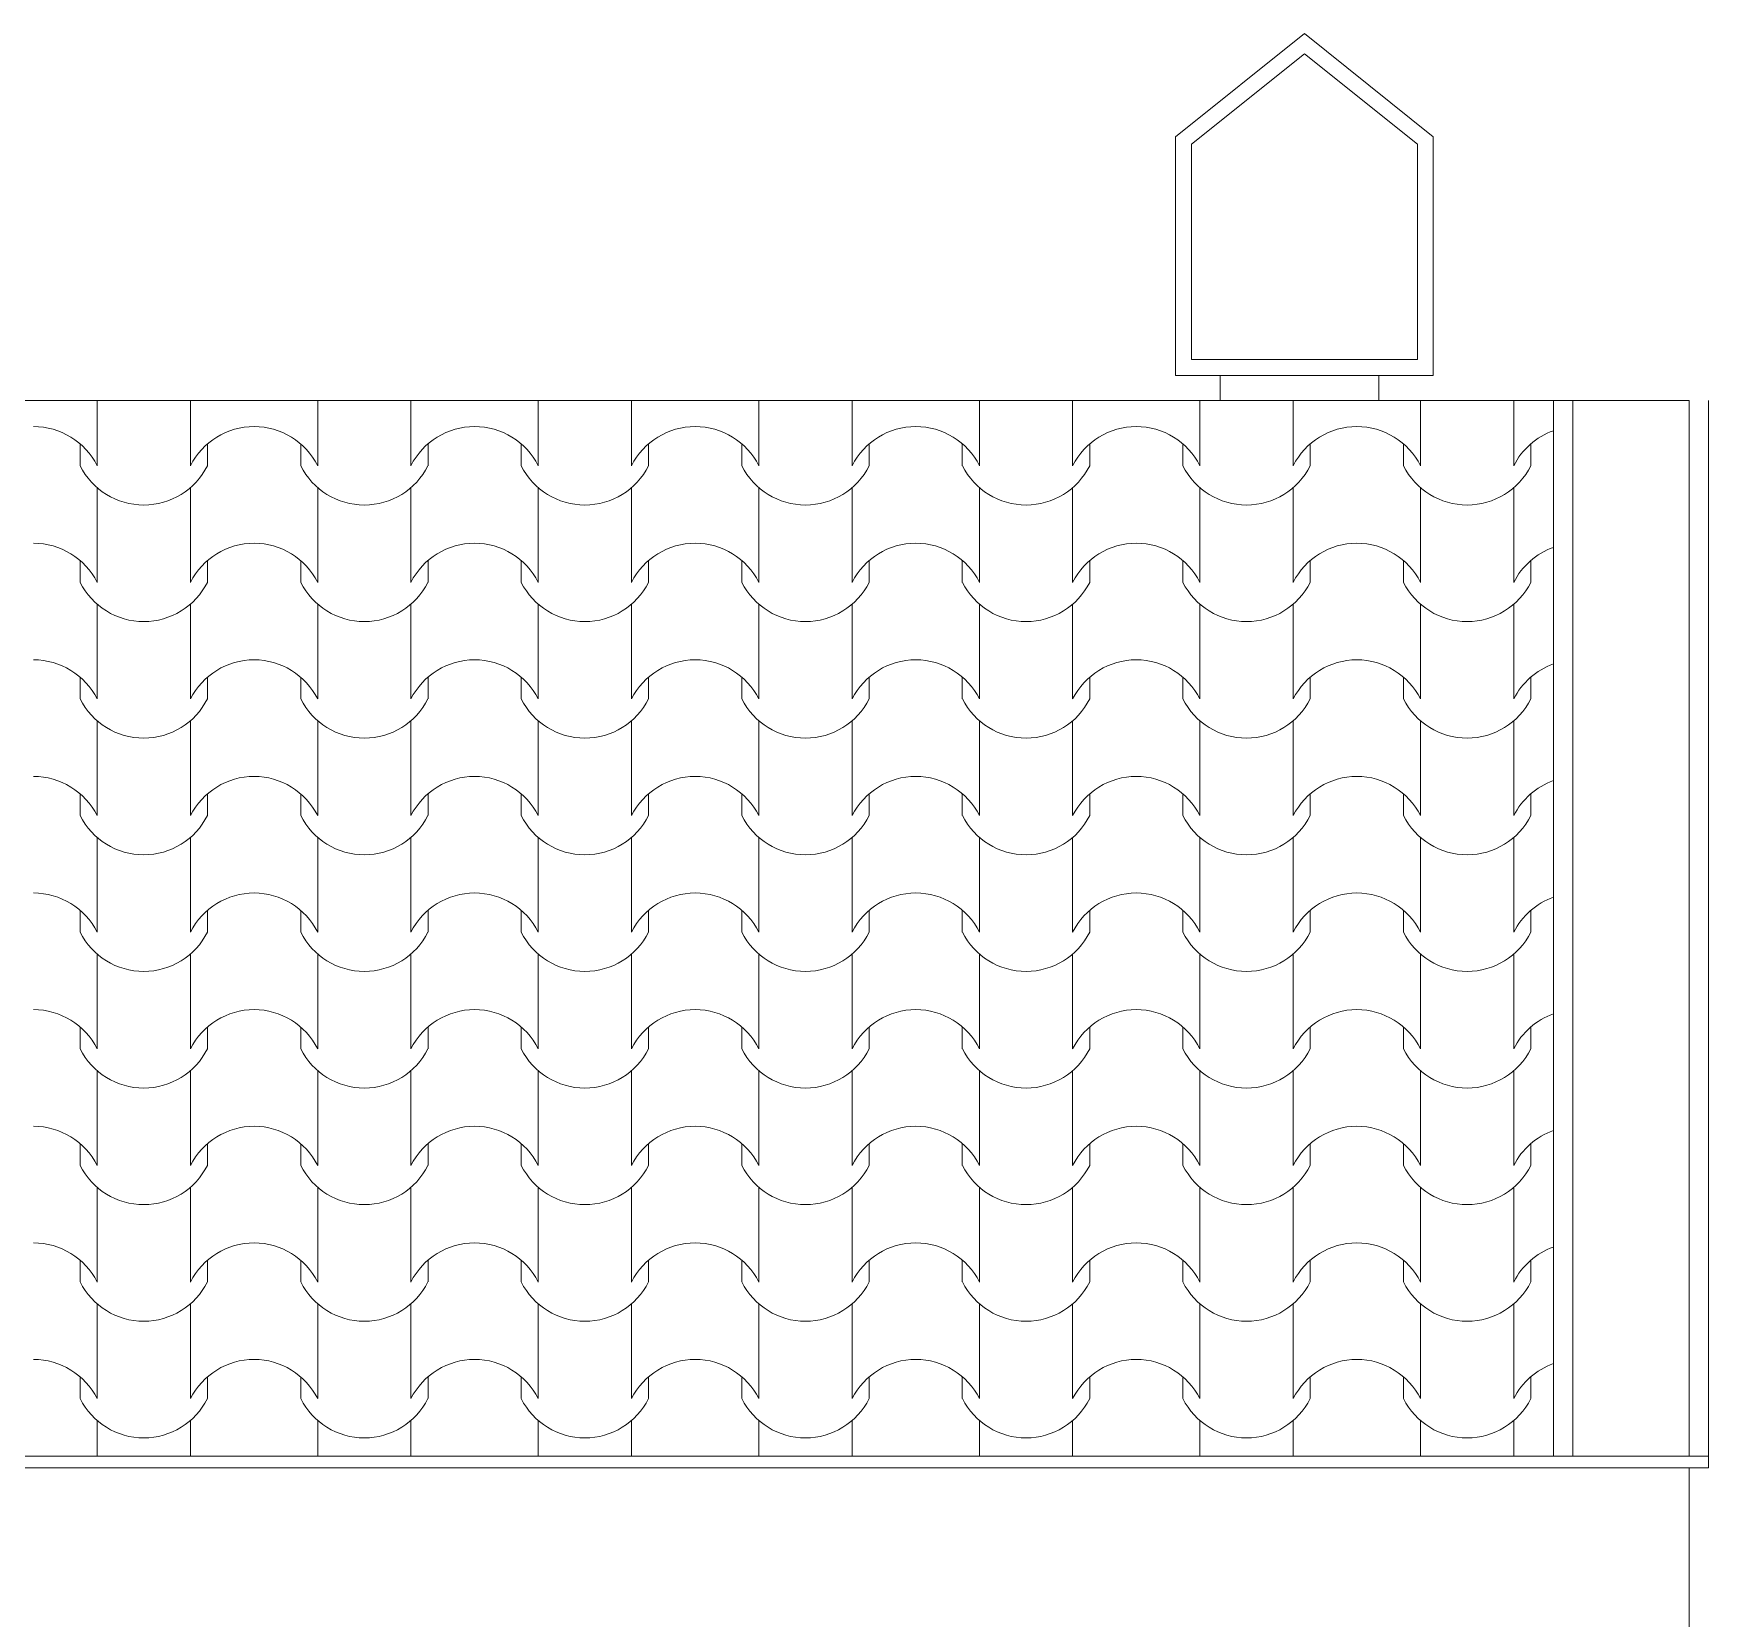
# Model space of a CAD drawing. Header units: millimetres. Extents: x 2791058 to 2855058, y -67651 to -18651.
# Drawn here: x 2817775 to 2819936, y -44916 to -42872 of the extents above; entities that cross this region are included whole.
import ezdxf

# ---------------------------------------------------------------- set-up
doc = ezdxf.new("R2010")
doc.units = ezdxf.units.MM
doc.header["$MEASUREMENT"] = 0
doc.layers.add('Shell - Roof_Pen_No__21', color=7, linetype='Continuous', lineweight=0)
doc.layers.add('Structural - Bearing_Pen_No__1', color=7, linetype='Continuous', lineweight=0)
doc.layers.add('Structural - Bearing_Pen_No__62', color=7, linetype='Continuous', lineweight=0, true_color=0xaaaaaa)

# ---------------------------------------------------------------- blocks, each defined once
blk = doc.blocks.new('*X16', base_point=(2247653.8, -76425))
at = {"layer": 'Structural - Bearing_Pen_No__62', "color": 253, "linetype": 'Continuous', "lineweight": 0, "true_color": 0xaaaaaa}
for p, q in [((2817857.3, -43345.2), (2817857.3, -43368.4)), ((2817977.6, -43345.2), (2817977.6, -43368.4)), ((2818141.8, -43345.2), (2818141.8, -43368.4)), ((2818262, -43345.2), (2818262, -43368.4)), ((2818426.3, -43345.2), (2818426.3, -43368.4)), ((2818546.5, -43345.2), (2818546.5, -43368.4)), ((2818710.8, -43345.2), (2818710.8, -43368.4)), ((2818831, -43345.2), (2818831, -43368.4)), ((2818995.3, -43345.2), (2818995.3, -43368.4)), ((2819115.5, -43345.2), (2819115.5, -43368.4)), ((2819279.7, -43345.2), (2819279.7, -43368.4)), ((2819400, -43345.2), (2819400, -43368.4)), ((2819564.2, -43345.2), (2819564.2, -43368.4)), ((2819684.4, -43345.2), (2819684.4, -43368.4)), ((2817857.3, -43368.4), (2817857.3, -43429.4)), ((2817977.6, -43368.4), (2817977.6, -43429.4)), ((2818141.8, -43368.4), (2818141.8, -43429.4)), ((2818262, -43368.4), (2818262, -43429.4)), ((2818426.3, -43368.4), (2818426.3, -43429.4)), ((2818546.5, -43368.4), (2818546.5, -43429.4)), ((2818710.8, -43368.4), (2818710.8, -43429.4)), ((2818831, -43368.4), (2818831, -43429.4)), ((2818995.3, -43368.4), (2818995.3, -43429.4)), ((2819115.5, -43368.4), (2819115.5, -43429.4)), ((2819279.7, -43368.4), (2819279.7, -43429.4)), ((2819400, -43368.4), (2819400, -43429.4)), ((2819564.2, -43368.4), (2819564.2, -43429.4)), ((2819684.4, -43368.4), (2819684.4, -43429.4)), ((2817835.3, -43401.4), (2817835.3, -43429.4)), ((2817999.6, -43401.4), (2817999.6, -43429.4)), ((2818119.8, -43401.4), (2818119.8, -43429.4)), ((2818284.1, -43401.4), (2818284.1, -43429.4)), ((2818404.3, -43401.4), (2818404.3, -43429.4)), ((2818568.5, -43401.4), (2818568.5, -43429.4)), ((2818688.8, -43401.4), (2818688.8, -43429.4)), ((2818853, -43401.4), (2818853, -43429.4)), ((2818973.2, -43401.4), (2818973.2, -43429.4)), ((2819137.5, -43401.4), (2819137.5, -43429.4)), ((2819257.7, -43401.4), (2819257.7, -43429.4)), ((2819422, -43401.4), (2819422, -43429.4)), ((2819542.2, -43401.4), (2819542.2, -43429.4)), ((2819706.5, -43401.4), (2819706.5, -43429.4)), ((2817857.3, -43457.8), (2817857.3, -43518.8)), ((2817977.6, -43457.8), (2817977.6, -43518.8)), ((2818141.8, -43457.8), (2818141.8, -43518.8)), ((2818262, -43457.8), (2818262, -43518.8)), ((2818426.3, -43457.8), (2818426.3, -43518.8)), ((2818546.5, -43457.8), (2818546.5, -43518.8)), ((2818710.8, -43457.8), (2818710.8, -43518.8)), ((2818831, -43457.8), (2818831, -43518.8)), ((2818995.3, -43457.8), (2818995.3, -43518.8)), ((2819115.5, -43457.8), (2819115.5, -43518.8)), ((2819279.7, -43457.8), (2819279.7, -43518.8)), ((2819400, -43457.8), (2819400, -43518.8)), ((2819564.2, -43457.8), (2819564.2, -43518.8)), ((2819684.4, -43457.8), (2819684.4, -43518.8)), ((2817857.3, -43518.8), (2817857.3, -43579.7)), ((2817977.6, -43518.8), (2817977.6, -43579.7)), ((2818141.8, -43518.8), (2818141.8, -43579.7)), ((2818262, -43518.8), (2818262, -43579.7)), ((2818426.3, -43518.8), (2818426.3, -43579.7)), ((2818546.5, -43518.8), (2818546.5, -43579.7)), ((2818710.8, -43518.8), (2818710.8, -43579.7)), ((2818831, -43518.8), (2818831, -43579.7)), ((2818995.3, -43518.8), (2818995.3, -43579.7)), ((2819115.5, -43518.8), (2819115.5, -43579.7)), ((2819279.7, -43518.8), (2819279.7, -43579.7)), ((2819400, -43518.8), (2819400, -43579.7)), ((2819564.2, -43518.8), (2819564.2, -43579.7)), ((2819684.4, -43518.8), (2819684.4, -43579.7)), ((2817835.3, -43551.7), (2817835.3, -43579.7)), ((2817999.6, -43551.7), (2817999.6, -43579.7)), ((2818119.8, -43551.7), (2818119.8, -43579.7)), ((2818284.1, -43551.7), (2818284.1, -43579.7)), ((2818404.3, -43551.7), (2818404.3, -43579.7)), ((2818568.5, -43551.7), (2818568.5, -43579.7)), ((2818688.8, -43551.7), (2818688.8, -43579.7)), ((2818853, -43551.7), (2818853, -43579.7)), ((2818973.2, -43551.7), (2818973.2, -43579.7)), ((2819137.5, -43551.7), (2819137.5, -43579.7)), ((2819257.7, -43551.7), (2819257.7, -43579.7)), ((2819422, -43551.7), (2819422, -43579.7)), ((2819542.2, -43551.7), (2819542.2, -43579.7)), ((2819706.5, -43551.7), (2819706.5, -43579.7)), ((2817857.3, -43608.1), (2817857.3, -43669.1)), ((2817977.6, -43608.1), (2817977.6, -43669.1)), ((2818141.8, -43608.1), (2818141.8, -43669.1)), ((2818262, -43608.1), (2818262, -43669.1)), ((2818426.3, -43608.1), (2818426.3, -43669.1)), ((2818546.5, -43608.1), (2818546.5, -43669.1)), ((2818710.8, -43608.1), (2818710.8, -43669.1)), ((2818831, -43608.1), (2818831, -43669.1)), ((2818995.3, -43608.1), (2818995.3, -43669.1)), ((2819115.5, -43608.1), (2819115.5, -43669.1)), ((2819279.7, -43608.1), (2819279.7, -43669.1)), ((2819400, -43608.1), (2819400, -43669.1)), ((2819564.2, -43608.1), (2819564.2, -43669.1)), ((2819684.4, -43608.1), (2819684.4, -43669.1)), ((2817857.3, -43669.1), (2817857.3, -43730.1)), ((2817977.6, -43669.1), (2817977.6, -43730.1)), ((2818141.8, -43669.1), (2818141.8, -43730.1)), ((2818262, -43669.1), (2818262, -43730.1)), ((2818426.3, -43669.1), (2818426.3, -43730.1)), ((2818546.5, -43669.1), (2818546.5, -43730.1)), ((2818710.8, -43669.1), (2818710.8, -43730.1)), ((2818831, -43669.1), (2818831, -43730.1)), ((2818995.3, -43669.1), (2818995.3, -43730.1)), ((2819115.5, -43669.1), (2819115.5, -43730.1)), ((2819279.7, -43669.1), (2819279.7, -43730.1)), ((2819400, -43669.1), (2819400, -43730.1)), ((2819564.2, -43669.1), (2819564.2, -43730.1)), ((2819684.4, -43669.1), (2819684.4, -43730.1)), ((2817835.3, -43702), (2817835.3, -43730.1)), ((2817999.6, -43702), (2817999.6, -43730.1)), ((2818119.8, -43702), (2818119.8, -43730.1)), ((2818284.1, -43702), (2818284.1, -43730.1)), ((2818404.3, -43702), (2818404.3, -43730.1)), ((2818568.5, -43702), (2818568.5, -43730.1)), ((2818688.8, -43702), (2818688.8, -43730.1)), ((2818853, -43702), (2818853, -43730.1)), ((2818973.2, -43702), (2818973.2, -43730.1)), ((2819137.5, -43702), (2819137.5, -43730.1)), ((2819257.7, -43702), (2819257.7, -43730.1)), ((2819422, -43702), (2819422, -43730.1)), ((2819542.2, -43702), (2819542.2, -43730.1)), ((2819706.5, -43702), (2819706.5, -43730.1)), ((2817857.3, -43758.5), (2817857.3, -43819.4)), ((2817977.6, -43758.5), (2817977.6, -43819.4)), ((2818141.8, -43758.5), (2818141.8, -43819.4)), ((2818262, -43758.5), (2818262, -43819.4)), ((2818426.3, -43758.5), (2818426.3, -43819.4)), ((2818546.5, -43758.5), (2818546.5, -43819.4)), ((2818710.8, -43758.5), (2818710.8, -43819.4)), ((2818831, -43758.5), (2818831, -43819.4)), ((2818995.3, -43758.5), (2818995.3, -43819.4)), ((2819115.5, -43758.5), (2819115.5, -43819.4)), ((2819279.7, -43758.5), (2819279.7, -43819.4)), ((2819400, -43758.5), (2819400, -43819.4)), ((2819564.2, -43758.5), (2819564.2, -43819.4)), ((2819684.4, -43758.5), (2819684.4, -43819.4)), ((2817857.3, -43819.4), (2817857.3, -43880.4)), ((2817977.6, -43819.4), (2817977.6, -43880.4)), ((2818141.8, -43819.4), (2818141.8, -43880.4)), ((2818262, -43819.4), (2818262, -43880.4)), ((2818426.3, -43819.4), (2818426.3, -43880.4)), ((2818546.5, -43819.4), (2818546.5, -43880.4)), ((2818710.8, -43819.4), (2818710.8, -43880.4)), ((2818831, -43819.4), (2818831, -43880.4)), ((2818995.3, -43819.4), (2818995.3, -43880.4)), ((2819115.5, -43819.4), (2819115.5, -43880.4)), ((2819279.7, -43819.4), (2819279.7, -43880.4)), ((2819400, -43819.4), (2819400, -43880.4)), ((2819564.2, -43819.4), (2819564.2, -43880.4)), ((2819684.4, -43819.4), (2819684.4, -43880.4)), ((2817835.3, -43852.4), (2817835.3, -43880.4)), ((2817999.6, -43852.4), (2817999.6, -43880.4)), ((2818119.8, -43852.4), (2818119.8, -43880.4)), ((2818284.1, -43852.4), (2818284.1, -43880.4)), ((2818404.3, -43852.4), (2818404.3, -43880.4)), ((2818568.5, -43852.4), (2818568.5, -43880.4)), ((2818688.8, -43852.4), (2818688.8, -43880.4)), ((2818853, -43852.4), (2818853, -43880.4)), ((2818973.2, -43852.4), (2818973.2, -43880.4)), ((2819137.5, -43852.4), (2819137.5, -43880.4)), ((2819257.7, -43852.4), (2819257.7, -43880.4)), ((2819422, -43852.4), (2819422, -43880.4)), ((2819542.2, -43852.4), (2819542.2, -43880.4)), ((2819706.5, -43852.4), (2819706.5, -43880.4)), ((2817857.3, -43908.8), (2817857.3, -43969.8)), ((2817977.6, -43908.8), (2817977.6, -43969.8)), ((2818141.8, -43908.8), (2818141.8, -43969.8)), ((2818262, -43908.8), (2818262, -43969.8)), ((2818426.3, -43908.8), (2818426.3, -43969.8)), ((2818546.5, -43908.8), (2818546.5, -43969.8)), ((2818710.8, -43908.8), (2818710.8, -43969.8)), ((2818831, -43908.8), (2818831, -43969.8)), ((2818995.3, -43908.8), (2818995.3, -43969.8)), ((2819115.5, -43908.8), (2819115.5, -43969.8)), ((2819279.7, -43908.8), (2819279.7, -43969.8)), ((2819400, -43908.8), (2819400, -43969.8)), ((2819564.2, -43908.8), (2819564.2, -43969.8)), ((2819684.4, -43908.8), (2819684.4, -43969.8)), ((2817857.3, -43969.8), (2817857.3, -44030.7)), ((2817977.6, -43969.8), (2817977.6, -44030.7)), ((2818141.8, -43969.8), (2818141.8, -44030.7)), ((2818262, -43969.8), (2818262, -44030.7)), ((2818426.3, -43969.8), (2818426.3, -44030.7)), ((2818546.5, -43969.8), (2818546.5, -44030.7)), ((2818710.8, -43969.8), (2818710.8, -44030.7)), ((2818831, -43969.8), (2818831, -44030.7)), ((2818995.3, -43969.8), (2818995.3, -44030.7)), ((2819115.5, -43969.8), (2819115.5, -44030.7)), ((2819279.7, -43969.8), (2819279.7, -44030.7)), ((2819400, -43969.8), (2819400, -44030.7)), ((2819564.2, -43969.8), (2819564.2, -44030.7)), ((2819684.4, -43969.8), (2819684.4, -44030.7)), ((2817835.3, -44002.7), (2817835.3, -44030.7)), ((2817999.6, -44002.7), (2817999.6, -44030.7)), ((2818119.8, -44002.7), (2818119.8, -44030.7)), ((2818284.1, -44002.7), (2818284.1, -44030.7)), ((2818404.3, -44002.7), (2818404.3, -44030.7)), ((2818568.5, -44002.7), (2818568.5, -44030.7)), ((2818688.8, -44002.7), (2818688.8, -44030.7)), ((2818853, -44002.7), (2818853, -44030.7)), ((2818973.2, -44002.7), (2818973.2, -44030.7)), ((2819137.5, -44002.7), (2819137.5, -44030.7)), ((2819257.7, -44002.7), (2819257.7, -44030.7)), ((2819422, -44002.7), (2819422, -44030.7)), ((2819542.2, -44002.7), (2819542.2, -44030.7)), ((2819706.5, -44002.7), (2819706.5, -44030.7)), ((2817857.3, -44059.1), (2817857.3, -44120.1)), ((2817977.6, -44059.1), (2817977.6, -44120.1)), ((2818141.8, -44059.1), (2818141.8, -44120.1)), ((2818262, -44059.1), (2818262, -44120.1)), ((2818426.3, -44059.1), (2818426.3, -44120.1)), ((2818546.5, -44059.1), (2818546.5, -44120.1)), ((2818710.8, -44059.1), (2818710.8, -44120.1)), ((2818831, -44059.1), (2818831, -44120.1)), ((2818995.3, -44059.1), (2818995.3, -44120.1)), ((2819115.5, -44059.1), (2819115.5, -44120.1)), ((2819279.7, -44059.1), (2819279.7, -44120.1)), ((2819400, -44059.1), (2819400, -44120.1)), ((2819564.2, -44059.1), (2819564.2, -44120.1)), ((2819684.4, -44059.1), (2819684.4, -44120.1)), ((2817857.3, -44120.1), (2817857.3, -44181.1)), ((2817977.6, -44120.1), (2817977.6, -44181.1)), ((2818141.8, -44120.1), (2818141.8, -44181.1)), ((2818262, -44120.1), (2818262, -44181.1)), ((2818426.3, -44120.1), (2818426.3, -44181.1)), ((2818546.5, -44120.1), (2818546.5, -44181.1)), ((2818710.8, -44120.1), (2818710.8, -44181.1)), ((2818831, -44120.1), (2818831, -44181.1)), ((2818995.3, -44120.1), (2818995.3, -44181.1)), ((2819115.5, -44120.1), (2819115.5, -44181.1)), ((2819279.7, -44120.1), (2819279.7, -44181.1)), ((2819400, -44120.1), (2819400, -44181.1)), ((2819564.2, -44120.1), (2819564.2, -44181.1)), ((2819684.4, -44120.1), (2819684.4, -44181.1)), ((2817835.3, -44153), (2817835.3, -44181.1)), ((2817999.6, -44153), (2817999.6, -44181.1)), ((2818119.8, -44153), (2818119.8, -44181.1)), ((2818284.1, -44153), (2818284.1, -44181.1)), ((2818404.3, -44153), (2818404.3, -44181.1)), ((2818568.5, -44153), (2818568.5, -44181.1)), ((2818688.8, -44153), (2818688.8, -44181.1)), ((2818853, -44153), (2818853, -44181.1)), ((2818973.2, -44153), (2818973.2, -44181.1)), ((2819137.5, -44153), (2819137.5, -44181.1)), ((2819257.7, -44153), (2819257.7, -44181.1)), ((2819422, -44153), (2819422, -44181.1)), ((2819542.2, -44153), (2819542.2, -44181.1)), ((2819706.5, -44153), (2819706.5, -44181.1)), ((2817857.3, -44209.5), (2817857.3, -44270.4)), ((2817977.6, -44209.5), (2817977.6, -44270.4)), ((2818141.8, -44209.5), (2818141.8, -44270.4)), ((2818262, -44209.5), (2818262, -44270.4)), ((2818426.3, -44209.5), (2818426.3, -44270.4)), ((2818546.5, -44209.5), (2818546.5, -44270.4)), ((2818710.8, -44209.5), (2818710.8, -44270.4)), ((2818831, -44209.5), (2818831, -44270.4)), ((2818995.3, -44209.5), (2818995.3, -44270.4)), ((2819115.5, -44209.5), (2819115.5, -44270.4)), ((2819279.7, -44209.5), (2819279.7, -44270.4)), ((2819400, -44209.5), (2819400, -44270.4)), ((2819564.2, -44209.5), (2819564.2, -44270.4)), ((2819684.4, -44209.5), (2819684.4, -44270.4)), ((2817857.3, -44270.4), (2817857.3, -44331.4)), ((2817977.6, -44270.4), (2817977.6, -44331.4)), ((2818141.8, -44270.4), (2818141.8, -44331.4)), ((2818262, -44270.4), (2818262, -44331.4)), ((2818426.3, -44270.4), (2818426.3, -44331.4)), ((2818546.5, -44270.4), (2818546.5, -44331.4)), ((2818710.8, -44270.4), (2818710.8, -44331.4)), ((2818831, -44270.4), (2818831, -44331.4)), ((2818995.3, -44270.4), (2818995.3, -44331.4)), ((2819115.5, -44270.4), (2819115.5, -44331.4)), ((2819279.7, -44270.4), (2819279.7, -44331.4)), ((2819400, -44270.4), (2819400, -44331.4)), ((2819564.2, -44270.4), (2819564.2, -44331.4)), ((2819684.4, -44270.4), (2819684.4, -44331.4)), ((2817835.3, -44303.4), (2817835.3, -44331.4)), ((2817999.6, -44303.4), (2817999.6, -44331.4)), ((2818119.8, -44303.4), (2818119.8, -44331.4)), ((2818284.1, -44303.4), (2818284.1, -44331.4)), ((2818404.3, -44303.4), (2818404.3, -44331.4)), ((2818568.5, -44303.4), (2818568.5, -44331.4)), ((2818688.8, -44303.4), (2818688.8, -44331.4)), ((2818853, -44303.4), (2818853, -44331.4)), ((2818973.2, -44303.4), (2818973.2, -44331.4)), ((2819137.5, -44303.4), (2819137.5, -44331.4)), ((2819257.7, -44303.4), (2819257.7, -44331.4)), ((2819422, -44303.4), (2819422, -44331.4)), ((2819542.2, -44303.4), (2819542.2, -44331.4)), ((2819706.5, -44303.4), (2819706.5, -44331.4)), ((2817857.3, -44359.8), (2817857.3, -44420.8)), ((2817977.6, -44359.8), (2817977.6, -44420.8)), ((2818141.8, -44359.8), (2818141.8, -44420.8)), ((2818262, -44359.8), (2818262, -44420.8)), ((2818426.3, -44359.8), (2818426.3, -44420.8)), ((2818546.5, -44359.8), (2818546.5, -44420.8)), ((2818710.8, -44359.8), (2818710.8, -44420.8)), ((2818831, -44359.8), (2818831, -44420.8)), ((2818995.3, -44359.8), (2818995.3, -44420.8)), ((2819115.5, -44359.8), (2819115.5, -44420.8)), ((2819279.7, -44359.8), (2819279.7, -44420.8)), ((2819400, -44359.8), (2819400, -44420.8)), ((2819564.2, -44359.8), (2819564.2, -44420.8)), ((2819684.4, -44359.8), (2819684.4, -44420.8)), ((2817857.3, -44420.8), (2817857.3, -44481.7)), ((2817977.6, -44420.8), (2817977.6, -44481.7)), ((2818141.8, -44420.8), (2818141.8, -44481.7)), ((2818262, -44420.8), (2818262, -44481.7)), ((2818426.3, -44420.8), (2818426.3, -44481.7)), ((2818546.5, -44420.8), (2818546.5, -44481.7)), ((2818710.8, -44420.8), (2818710.8, -44481.7)), ((2818831, -44420.8), (2818831, -44481.7)), ((2818995.3, -44420.8), (2818995.3, -44481.7)), ((2819115.5, -44420.8), (2819115.5, -44481.7)), ((2819279.7, -44420.8), (2819279.7, -44481.7)), ((2819400, -44420.8), (2819400, -44481.7)), ((2819564.2, -44420.8), (2819564.2, -44481.7)), ((2819684.4, -44420.8), (2819684.4, -44481.7)), ((2817835.3, -44453.7), (2817835.3, -44481.7)), ((2817999.6, -44453.7), (2817999.6, -44481.7)), ((2818119.8, -44453.7), (2818119.8, -44481.7)), ((2818284.1, -44453.7), (2818284.1, -44481.7)), ((2818404.3, -44453.7), (2818404.3, -44481.7)), ((2818568.5, -44453.7), (2818568.5, -44481.7)), ((2818688.8, -44453.7), (2818688.8, -44481.7)), ((2818853, -44453.7), (2818853, -44481.7)), ((2818973.2, -44453.7), (2818973.2, -44481.7)), ((2819137.5, -44453.7), (2819137.5, -44481.7)), ((2819257.7, -44453.7), (2819257.7, -44481.7)), ((2819422, -44453.7), (2819422, -44481.7)), ((2819542.2, -44453.7), (2819542.2, -44481.7)), ((2819706.5, -44453.7), (2819706.5, -44481.7)), ((2817857.3, -44510.1), (2817857.3, -44571.1)), ((2817977.6, -44510.1), (2817977.6, -44571.1)), ((2818141.8, -44510.1), (2818141.8, -44571.1)), ((2818262, -44510.1), (2818262, -44571.1)), ((2818426.3, -44510.1), (2818426.3, -44571.1)), ((2818546.5, -44510.1), (2818546.5, -44571.1)), ((2818710.8, -44510.1), (2818710.8, -44571.1)), ((2818831, -44510.1), (2818831, -44571.1)), ((2818995.3, -44510.1), (2818995.3, -44571.1)), ((2819115.5, -44510.1), (2819115.5, -44571.1)), ((2819279.7, -44510.1), (2819279.7, -44571.1)), ((2819400, -44510.1), (2819400, -44571.1)), ((2819564.2, -44510.1), (2819564.2, -44571.1)), ((2819684.4, -44510.1), (2819684.4, -44571.1)), ((2817857.3, -44571.1), (2817857.3, -44632.1)), ((2817977.6, -44571.1), (2817977.6, -44632.1)), ((2818141.8, -44571.1), (2818141.8, -44632.1)), ((2818262, -44571.1), (2818262, -44632.1)), ((2818426.3, -44571.1), (2818426.3, -44632.1)), ((2818546.5, -44571.1), (2818546.5, -44632.1)), ((2818710.8, -44571.1), (2818710.8, -44632.1)), ((2818831, -44571.1), (2818831, -44632.1)), ((2818995.3, -44571.1), (2818995.3, -44632.1)), ((2819115.5, -44571.1), (2819115.5, -44632.1)), ((2819279.7, -44571.1), (2819279.7, -44632.1)), ((2819400, -44571.1), (2819400, -44632.1)), ((2819564.2, -44571.1), (2819564.2, -44632.1)), ((2819684.4, -44571.1), (2819684.4, -44632.1)), ((2817835.3, -44604), (2817835.3, -44632.1)), ((2817999.6, -44604), (2817999.6, -44632.1)), ((2818119.8, -44604), (2818119.8, -44632.1)), ((2818284.1, -44604), (2818284.1, -44632.1)), ((2818404.3, -44604), (2818404.3, -44632.1)), ((2818568.5, -44604), (2818568.5, -44632.1)), ((2818688.8, -44604), (2818688.8, -44632.1)), ((2818853, -44604), (2818853, -44632.1)), ((2818973.2, -44604), (2818973.2, -44632.1)), ((2819137.5, -44604), (2819137.5, -44632.1)), ((2819257.7, -44604), (2819257.7, -44632.1)), ((2819422, -44604), (2819422, -44632.1)), ((2819542.2, -44604), (2819542.2, -44632.1)), ((2819706.5, -44604), (2819706.5, -44632.1)), ((2817857.3, -44660.5), (2817857.3, -44706.4)), ((2817977.6, -44660.5), (2817977.6, -44706.4)), ((2818141.8, -44660.5), (2818141.8, -44706.4)), ((2818262, -44660.5), (2818262, -44706.4)), ((2818426.3, -44660.5), (2818426.3, -44706.4)), ((2818546.5, -44660.5), (2818546.5, -44706.4)), ((2818710.8, -44660.5), (2818710.8, -44706.4)), ((2818831, -44660.5), (2818831, -44706.4)), ((2818995.3, -44660.5), (2818995.3, -44706.4)), ((2819115.5, -44660.5), (2819115.5, -44706.4)), ((2819279.7, -44660.5), (2819279.7, -44706.4)), ((2819400, -44660.5), (2819400, -44706.4)), ((2819564.2, -44660.5), (2819564.2, -44706.4)), ((2819684.4, -44660.5), (2819684.4, -44706.4))]:
    blk.add_line(p, q, dxfattribs=at)
for centre, radius, start, end in [((2817774.9, -43471.3), 92.5, 26.9885, 89.8295), ((2818060, -43471.3), 92.5, 90.1705, 153.0115), ((2818059.4, -43471.3), 92.5, 26.9885, 89.8295), ((2818344.4, -43471.3), 92.5, 90.1705, 153.0115), ((2818343.9, -43471.3), 92.5, 26.9885, 89.8295), ((2818628.9, -43471.3), 92.5, 90.1705, 153.0115), ((2818628.4, -43471.3), 92.5, 26.9885, 89.8295), ((2818913.4, -43471.3), 92.5, 90.1705, 153.0115), ((2818912.9, -43471.3), 92.5, 26.9885, 89.8295), ((2819197.9, -43471.3), 92.5, 90.1705, 153.0115), ((2819197.3, -43471.3), 92.5, 26.9885, 89.8295), ((2819482.4, -43471.3), 92.5, 90.1705, 153.0115), ((2819481.8, -43471.3), 92.5, 26.9885, 89.8295), ((2819766.8, -43471.3), 92.5, 109.7427, 153.0115), ((2817917.4, -43388.1), 91.9, 206.7044, 333.2956), ((2818201.9, -43388.1), 91.9, 206.7044, 333.2956), ((2818486.4, -43388.1), 91.9, 206.7044, 333.2956), ((2818770.9, -43388.1), 91.9, 206.7044, 333.2956), ((2819055.4, -43388.1), 91.9, 206.7044, 333.2956), ((2819339.8, -43388.1), 91.9, 206.7044, 333.2956), ((2819624.3, -43388.1), 91.9, 206.7044, 333.2956), ((2817774.9, -43621.7), 92.5, 26.9885, 89.8295), ((2818060, -43621.7), 92.5, 90.1705, 153.0115), ((2818059.4, -43621.7), 92.5, 26.9885, 89.8295), ((2818344.4, -43621.7), 92.5, 90.1705, 153.0115), ((2818343.9, -43621.7), 92.5, 26.9885, 89.8295), ((2818628.9, -43621.7), 92.5, 90.1705, 153.0115), ((2818628.4, -43621.7), 92.5, 26.9885, 89.8295), ((2818913.4, -43621.7), 92.5, 90.1705, 153.0115), ((2818912.9, -43621.7), 92.5, 26.9885, 89.8295), ((2819197.9, -43621.7), 92.5, 90.1705, 153.0115), ((2819197.3, -43621.7), 92.5, 26.9885, 89.8295), ((2819482.4, -43621.7), 92.5, 90.1705, 153.0115), ((2819481.8, -43621.7), 92.5, 26.9885, 89.8295), ((2819766.8, -43621.7), 92.5, 109.7427, 153.0115), ((2817917.4, -43538.4), 91.9, 206.7044, 333.2956), ((2818201.9, -43538.4), 91.9, 206.7044, 333.2956), ((2818486.4, -43538.4), 91.9, 206.7044, 333.2956), ((2818770.9, -43538.4), 91.9, 206.7044, 333.2956), ((2819055.4, -43538.4), 91.9, 206.7044, 333.2956), ((2819339.8, -43538.4), 91.9, 206.7044, 333.2956), ((2819624.3, -43538.4), 91.9, 206.7044, 333.2956), ((2817774.9, -43772), 92.5, 26.9885, 89.8295), ((2818060, -43772), 92.5, 90.1705, 153.0115), ((2818059.4, -43772), 92.5, 26.9885, 89.8295), ((2818344.4, -43772), 92.5, 90.1705, 153.0115), ((2818343.9, -43772), 92.5, 26.9885, 89.8295), ((2818628.9, -43772), 92.5, 90.1705, 153.0115), ((2818628.4, -43772), 92.5, 26.9885, 89.8295), ((2818913.4, -43772), 92.5, 90.1705, 153.0115), ((2818912.9, -43772), 92.5, 26.9885, 89.8295), ((2819197.9, -43772), 92.5, 90.1705, 153.0115), ((2819197.3, -43772), 92.5, 26.9885, 89.8295), ((2819482.4, -43772), 92.5, 90.1705, 153.0115), ((2819481.8, -43772), 92.5, 26.9885, 89.8295), ((2819766.8, -43772), 92.5, 109.7427, 153.0115), ((2817917.4, -43688.7), 91.9, 206.7044, 333.2956), ((2818201.9, -43688.7), 91.9, 206.7044, 333.2956), ((2818486.4, -43688.7), 91.9, 206.7044, 333.2956), ((2818770.9, -43688.7), 91.9, 206.7044, 333.2956), ((2819055.4, -43688.7), 91.9, 206.7044, 333.2956), ((2819339.8, -43688.7), 91.9, 206.7044, 333.2956), ((2819624.3, -43688.7), 91.9, 206.7044, 333.2956), ((2817774.9, -43922.4), 92.5, 26.9885, 89.8295), ((2818060, -43922.4), 92.5, 90.1705, 153.0115), ((2818059.4, -43922.4), 92.5, 26.9885, 89.8295), ((2818344.4, -43922.4), 92.5, 90.1705, 153.0115), ((2818343.9, -43922.4), 92.5, 26.9885, 89.8295), ((2818628.9, -43922.4), 92.5, 90.1705, 153.0115), ((2818628.4, -43922.4), 92.5, 26.9885, 89.8295), ((2818913.4, -43922.4), 92.5, 90.1705, 153.0115), ((2818912.9, -43922.4), 92.5, 26.9885, 89.8295), ((2819197.9, -43922.4), 92.5, 90.1705, 153.0115), ((2819197.3, -43922.4), 92.5, 26.9885, 89.8295), ((2819482.4, -43922.4), 92.5, 90.1705, 153.0115), ((2819481.8, -43922.4), 92.5, 26.9885, 89.8295), ((2819766.8, -43922.4), 92.5, 109.7427, 153.0115), ((2817917.4, -43839.1), 91.9, 206.7044, 333.2956), ((2818201.9, -43839.1), 91.9, 206.7044, 333.2956), ((2818486.4, -43839.1), 91.9, 206.7044, 333.2956), ((2818770.9, -43839.1), 91.9, 206.7044, 333.2956), ((2819055.4, -43839.1), 91.9, 206.7044, 333.2956), ((2819339.8, -43839.1), 91.9, 206.7044, 333.2956), ((2819624.3, -43839.1), 91.9, 206.7044, 333.2956), ((2817774.9, -44072.7), 92.5, 26.9885, 89.8295), ((2818060, -44072.7), 92.5, 90.1705, 153.0115), ((2818059.4, -44072.7), 92.5, 26.9885, 89.8295), ((2818344.4, -44072.7), 92.5, 90.1705, 153.0115), ((2818343.9, -44072.7), 92.5, 26.9885, 89.8295), ((2818628.9, -44072.7), 92.5, 90.1705, 153.0115), ((2818628.4, -44072.7), 92.5, 26.9885, 89.8295), ((2818913.4, -44072.7), 92.5, 90.1705, 153.0115), ((2818912.9, -44072.7), 92.5, 26.9885, 89.8295), ((2819197.9, -44072.7), 92.5, 90.1705, 153.0115), ((2819197.3, -44072.7), 92.5, 26.9885, 89.8295), ((2819482.4, -44072.7), 92.5, 90.1705, 153.0115), ((2819481.8, -44072.7), 92.5, 26.9885, 89.8295), ((2819766.8, -44072.7), 92.5, 109.7427, 153.0115), ((2817917.4, -43989.4), 91.9, 206.7044, 333.2956), ((2818201.9, -43989.4), 91.9, 206.7044, 333.2956), ((2818486.4, -43989.4), 91.9, 206.7044, 333.2956), ((2818770.9, -43989.4), 91.9, 206.7044, 333.2956), ((2819055.4, -43989.4), 91.9, 206.7044, 333.2956), ((2819339.8, -43989.4), 91.9, 206.7044, 333.2956), ((2819624.3, -43989.4), 91.9, 206.7044, 333.2956), ((2817774.9, -44223), 92.5, 26.9885, 89.8295), ((2818060, -44223), 92.5, 90.1705, 153.0115), ((2818059.4, -44223), 92.5, 26.9885, 89.8295), ((2818344.4, -44223), 92.5, 90.1705, 153.0115), ((2818343.9, -44223), 92.5, 26.9885, 89.8295), ((2818628.9, -44223), 92.5, 90.1705, 153.0115), ((2818628.4, -44223), 92.5, 26.9885, 89.8295), ((2818913.4, -44223), 92.5, 90.1705, 153.0115), ((2818912.9, -44223), 92.5, 26.9885, 89.8295), ((2819197.9, -44223), 92.5, 90.1705, 153.0115), ((2819197.3, -44223), 92.5, 26.9885, 89.8295), ((2819482.4, -44223), 92.5, 90.1705, 153.0115), ((2819481.8, -44223), 92.5, 26.9885, 89.8295), ((2819766.8, -44223), 92.5, 109.7427, 153.0115), ((2817917.4, -44139.8), 91.9, 206.7044, 333.2956), ((2818201.9, -44139.8), 91.9, 206.7044, 333.2956), ((2818486.4, -44139.8), 91.9, 206.7044, 333.2956), ((2818770.9, -44139.8), 91.9, 206.7044, 333.2956), ((2819055.4, -44139.8), 91.9, 206.7044, 333.2956), ((2819339.8, -44139.8), 91.9, 206.7044, 333.2956), ((2819624.3, -44139.8), 91.9, 206.7044, 333.2956), ((2817774.9, -44373.4), 92.5, 26.9885, 89.8295), ((2818060, -44373.4), 92.5, 90.1705, 153.0115), ((2818059.4, -44373.4), 92.5, 26.9885, 89.8295), ((2818344.4, -44373.4), 92.5, 90.1705, 153.0115), ((2818343.9, -44373.4), 92.5, 26.9885, 89.8295), ((2818628.9, -44373.4), 92.5, 90.1705, 153.0115), ((2818628.4, -44373.4), 92.5, 26.9885, 89.8295), ((2818913.4, -44373.4), 92.5, 90.1705, 153.0115), ((2818912.9, -44373.4), 92.5, 26.9885, 89.8295), ((2819197.9, -44373.4), 92.5, 90.1705, 153.0115), ((2819197.3, -44373.4), 92.5, 26.9885, 89.8295), ((2819482.4, -44373.4), 92.5, 90.1705, 153.0115), ((2819481.8, -44373.4), 92.5, 26.9885, 89.8295), ((2819766.8, -44373.4), 92.5, 109.7427, 153.0115), ((2817917.4, -44290.1), 91.9, 206.7044, 333.2956), ((2818201.9, -44290.1), 91.9, 206.7044, 333.2956), ((2818486.4, -44290.1), 91.9, 206.7044, 333.2956), ((2818770.9, -44290.1), 91.9, 206.7044, 333.2956), ((2819055.4, -44290.1), 91.9, 206.7044, 333.2956), ((2819339.8, -44290.1), 91.9, 206.7044, 333.2956), ((2819624.3, -44290.1), 91.9, 206.7044, 333.2956), ((2817774.9, -44523.7), 92.5, 26.9885, 89.8295), ((2818060, -44523.7), 92.5, 90.1705, 153.0115), ((2818059.4, -44523.7), 92.5, 26.9885, 89.8295), ((2818344.4, -44523.7), 92.5, 90.1705, 153.0115), ((2818343.9, -44523.7), 92.5, 26.9885, 89.8295), ((2818628.9, -44523.7), 92.5, 90.1705, 153.0115), ((2818628.4, -44523.7), 92.5, 26.9885, 89.8295), ((2818913.4, -44523.7), 92.5, 90.1705, 153.0115), ((2818912.9, -44523.7), 92.5, 26.9885, 89.8295), ((2819197.9, -44523.7), 92.5, 90.1705, 153.0115), ((2819197.3, -44523.7), 92.5, 26.9885, 89.8295), ((2819482.4, -44523.7), 92.5, 90.1705, 153.0115), ((2819481.8, -44523.7), 92.5, 26.9885, 89.8295), ((2819766.8, -44523.7), 92.5, 109.7427, 153.0115), ((2817917.4, -44440.4), 91.9, 206.7044, 333.2956), ((2818201.9, -44440.4), 91.9, 206.7044, 333.2956), ((2818486.4, -44440.4), 91.9, 206.7044, 333.2956), ((2818770.9, -44440.4), 91.9, 206.7044, 333.2956), ((2819055.4, -44440.4), 91.9, 206.7044, 333.2956), ((2819339.8, -44440.4), 91.9, 206.7044, 333.2956), ((2819624.3, -44440.4), 91.9, 206.7044, 333.2956), ((2817774.9, -44674), 92.5, 26.9885, 89.8295), ((2818060, -44674), 92.5, 90.1705, 153.0115), ((2818059.4, -44674), 92.5, 26.9885, 89.8295), ((2818344.4, -44674), 92.5, 90.1705, 153.0115), ((2818343.9, -44674), 92.5, 26.9885, 89.8295), ((2818628.9, -44674), 92.5, 90.1705, 153.0115), ((2818628.4, -44674), 92.5, 26.9885, 89.8295), ((2818913.4, -44674), 92.5, 90.1705, 153.0115), ((2818912.9, -44674), 92.5, 26.9885, 89.8295), ((2819197.9, -44674), 92.5, 90.1705, 153.0115), ((2819197.3, -44674), 92.5, 26.9885, 89.8295), ((2819482.4, -44674), 92.5, 90.1705, 153.0115), ((2819481.8, -44674), 92.5, 26.9885, 89.8295), ((2819766.8, -44674), 92.5, 109.7427, 153.0115), ((2817917.4, -44590.8), 91.9, 206.7044, 333.2956), ((2818201.9, -44590.8), 91.9, 206.7044, 333.2956), ((2818486.4, -44590.8), 91.9, 206.7044, 333.2956), ((2818770.9, -44590.8), 91.9, 206.7044, 333.2956), ((2819055.4, -44590.8), 91.9, 206.7044, 333.2956), ((2819339.8, -44590.8), 91.9, 206.7044, 333.2956), ((2819624.3, -44590.8), 91.9, 206.7044, 333.2956)]:
    blk.add_arc(centre, radius, start, end, dxfattribs=at)
blk = doc.blocks.new('Fill_8', base_point=(2247653.8, -74425))
at = {"layer": 'Structural - Bearing_Pen_No__1', "color": 7, "linetype": 'Continuous', "lineweight": 0}
for p, q in [((2819735.6, -43345.2), (2815164.8, -43345.2)), ((2819735.6, -44706.4), (2819735.6, -43345.2)), ((2811764.5, -44706.4), (2819735.6, -44706.4))]:
    blk.add_line(p, q, dxfattribs=at)
at = {"layer": 'Structural - Bearing_Pen_No__62', "color": 253, "linetype": 'Continuous', "lineweight": 0, "true_color": 0xaaaaaa}
blk.add_blockref('*X16', (2247653.8, -76425), dxfattribs=at)

msp = doc.modelspace()

# ---------------------------------------------------------------- linework, layer by layer
at = {"layer": 'Shell - Roof_Pen_No__21', "color": 7, "linetype": 'Continuous', "lineweight": 0}
for p, q in [((2819414.4, -42872.2), (2819248.2, -43005.3)), ((2819414.4, -42872.2), (2819580.6, -43005.3)), ((2819414.4, -42898.3), (2819268.7, -43015)), ((2819414.4, -42898.3), (2819560.1, -43015)), ((2819248.2, -43313.1), (2819248.2, -43005.3)), ((2819580.6, -43313.1), (2819580.6, -43005.3)), ((2819268.7, -43292.6), (2819268.7, -43015)), ((2819560.1, -43292.6), (2819560.1, -43015)), ((2819560.1, -43292.6), (2819268.7, -43292.6)), ((2819309.8, -43313.1), (2819248.2, -43313.1)), ((2819305.6, -43313.1), (2819305.6, -43345.2)), ((2819519.1, -43313.1), (2819309.8, -43313.1)), ((2819510.6, -43313.1), (2819510.6, -43345.2)), ((2819519.1, -43313.1), (2819580.6, -43313.1)), ((2819910.6, -43345.2), (2815164.8, -43345.2)), ((2815164.8, -43345.2), (2819389.8, -43345.2)), ((2819735.6, -43345.2), (2819735.6, -44706.4)), ((2819760.6, -43345.2), (2819760.6, -44706.4)), ((2819910.6, -43345.2), (2819910.6, -44706.4)), ((2819935.6, -43345.2), (2819935.6, -44721.4)), ((2812085.6, -44706.4), (2819935.6, -44706.4)), ((2812085.6, -44721.4), (2819935.6, -44721.4)), ((2819910.6, -44971.4), (2819910.6, -44721.4))]:
    msp.add_line(p, q, dxfattribs=at)

# ---------------------------------------------------------------- block references
at = {"layer": 'Structural - Bearing_Pen_No__62', "color": 253, "linetype": 'Continuous', "lineweight": 0, "true_color": 0xaaaaaa}
msp.add_blockref('Fill_8', (2247653.8, -74425), dxfattribs=at)

doc.saveas('drawing.dxf')
